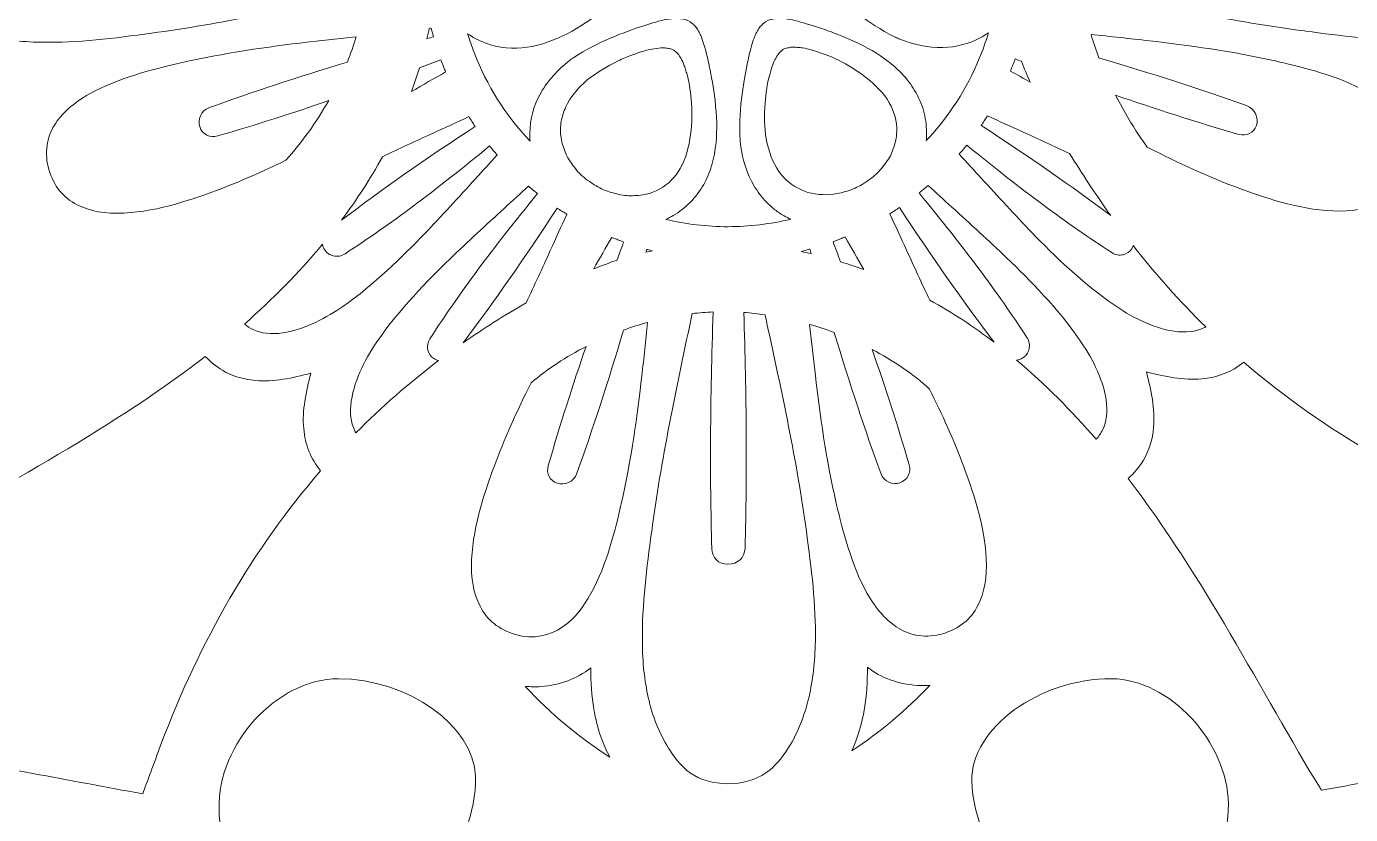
# Model space of a CAD drawing. Extents: x 49 to 10099, y -910 to -90.
# Drawn here: x 2683.6 to 2880.8, y -628.1 to -510.7 of the extents above; entities that cross this region are included whole.
import ezdxf

# ---------------------------------------------------------------- set-up
doc = ezdxf.new("R2010")
doc.units = 0
doc.header["$MEASUREMENT"] = 0
doc.layers.add('Layer 1', color=7, linetype='Continuous')

# ---------------------------------------------------------------- blocks, each defined once
blk = doc.blocks.new('block 2')
at = {"layer": 'Layer 1', "lineweight": 0}
for points, knots in [([(3211.48, -226.33), (3193.85, -186.9), (3166.75, -153.49), (3133.11, -129.71), (3098.04, -104.91), (3057.53, -91.8), (3015.95, -91.8), (2968.05, -91.8), (2920.03, -109.39), (2877.06, -142.66), (2844.36, -167.98), (2814.49, -202.19), (2788, -244.61), (2761.52, -202.2), (2731.66, -168), (2698.95, -142.67), (2655.98, -109.4), (2607.95, -91.81), (2560.04, -91.8), (2518.47, -91.8), (2477.96, -104.91), (2442.9, -129.69), (2409.25, -153.47), (2382.15, -186.88), (2364.52, -226.31), (2343.14, -274.13), (2336.87, -327.84), (2346.41, -381.63), (2356.97, -441.15), (2385.77, -497.53), (2432, -549.22), (2585.89, -721.22), (2762.96, -885.08), (2764.74, -886.72), (2764.74, -886.72), (2788.01, -908.2), (2788.01, -908.2), (2788.01, -908.2), (2811.28, -886.71), (2811.28, -886.71), (2813.05, -885.08), (2990.13, -721.22), (3144.01, -549.22), (3182.92, -505.72), (3209.48, -458.9), (3223.2, -409.67), (3223.21, -409.68), (3223.21, -409.68), (3223.22, -409.68), (3223.22, -409.66), (3223.22, -409.65), (3223.21, -409.63), (3225.79, -400.39), (3227.92, -391.06), (3229.59, -381.65), (3239.12, -327.86), (3232.86, -274.15), (3211.48, -226.33)], [0, 0, 0, 0, 1, 1, 1, 2, 2, 2, 3, 3, 3, 4, 4, 4, 5, 5, 5, 6, 6, 6, 7, 7, 7, 8, 8, 8, 9, 9, 9, 10, 10, 10, 11, 11, 11, 12, 12, 12, 13, 13, 13, 14, 14, 14, 15, 15, 15, 16, 16, 16, 17, 17, 17, 18, 18, 18, 19, 19, 19, 19]), ([(2817.57, -527.71), (2817.61, -527.29), (2817.62, -526.86), (2817.61, -526.45), (2817.6, -525.34), (2817.45, -524.25), (2817.16, -523.22), (2817.16, -523.22), (2817.16, -523.21), (2817.16, -523.21), (2816.87, -522.21), (2816.43, -521.21), (2815.84, -520.23), (2814.8, -518.48), (2813.29, -516.89), (2811.36, -515.51), (2809.8, -514.39), (2808.05, -513.43), (2805.84, -512.48), (2804.93, -512.09), (2804.05, -511.76), (2803.25, -511.46), (2802.39, -511.14), (2801.58, -510.86), (2800.81, -510.62), (2800.81, -510.62), (2800.22, -510.44), (2800.22, -510.44), (2798.97, -510.07), (2797.79, -509.71), (2796.94, -509.63), (2796.25, -509.49), (2795.7, -509.46), (2795.18, -509.53), (2795.18, -509.53), (2794.99, -509.55), (2794.99, -509.55), (2794.6, -509.61), (2794.12, -509.69), (2793.65, -510.03), (2793.65, -510.03), (2793.53, -510.12), (2793.53, -510.12), (2793.25, -510.33), (2792.9, -510.6), (2792.63, -511.03), (2792.49, -511.23), (2792.37, -511.46), (2792.26, -511.73), (2792.14, -511.94), (2792.03, -512.18), (2791.93, -512.43), (2791.77, -512.83), (2791.65, -513.3), (2791.52, -513.78), (2791.52, -513.78), (2791.4, -514.21), (2791.4, -514.21), (2791.24, -514.79), (2791.08, -515.48), (2790.91, -516.33), (2790.91, -516.33), (2790.46, -518.74), (2790.46, -518.74), (2790.3, -519.66), (2790.17, -520.57), (2790.07, -521.47), (2789.8, -523.77), (2789.73, -525.78), (2789.85, -527.62), (2789.85, -527.74), (2789.85, -527.87), (2789.87, -527.96), (2789.88, -528.1), (2789.9, -528.23), (2789.92, -528.35), (2790.23, -530.64), (2790.9, -532.67), (2791.9, -534.38), (2792.44, -535.3), (2793.09, -536.16), (2793.83, -536.92), (2794.2, -537.3), (2794.61, -537.67), (2795.05, -538.02), (2795.46, -538.34), (2795.92, -538.63), (2796.4, -538.91), (2796.72, -539.09), (2797.06, -539.26), (2797.4, -539.42), (2794.39, -540.13), (2791.25, -540.5), (2788.04, -540.53), (2784.9, -540.52), (2781.8, -540.15), (2778.78, -539.45), (2779.17, -539.27), (2779.54, -539.08), (2779.91, -538.87), (2781.71, -537.85), (2783.31, -536.2), (2784.43, -534.22), (2785.42, -532.45), (2786.04, -530.36), (2786.27, -527.99), (2786.45, -526.09), (2786.4, -524.09), (2786.12, -521.67), (2785.91, -519.78), (2785.57, -518.11), (2785.27, -516.64), (2785.27, -516.64), (2785.23, -516.43), (2785.23, -516.43), (2784.92, -514.94), (2784.58, -513.66), (2784.17, -512.49), (2784.06, -512.19), (2783.94, -511.93), (2783.85, -511.77), (2783.72, -511.51), (2783.6, -511.25), (2783.48, -511.08), (2783.21, -510.63), (2782.87, -510.37), (2782.59, -510.16), (2782.59, -510.16), (2782.41, -510.02), (2782.41, -510.02), (2781.95, -509.69), (2781.44, -509.61), (2781.03, -509.55), (2781.03, -509.55), (2780.89, -509.53), (2780.89, -509.53), (2780.4, -509.47), (2779.86, -509.5), (2779.26, -509.62), (2778.34, -509.72), (2777.19, -510.07), (2775.98, -510.45), (2775.98, -510.45), (2775.35, -510.64), (2775.35, -510.64), (2772.54, -511.62), (2768.7, -512.95), (2765.1, -515.34), (2764.98, -515.4), (2764.86, -515.48), (2764.76, -515.55), (2764.65, -515.63), (2764.55, -515.71), (2764.46, -515.79), (2762.64, -517.21), (2761.21, -518.8), (2760.21, -520.53), (2759.12, -522.41), (2758.56, -524.48), (2758.54, -526.66), (2758.53, -527.03), (2758.54, -527.41), (2758.57, -527.79), (2754.96, -523.96), (2752.09, -519.41), (2750.24, -514.58), (2749.89, -513.68), (2749.57, -512.74), (2749.28, -511.78), (2749.65, -512.04), (2750.03, -512.29), (2750.42, -512.51), (2752.36, -513.52), (2754.45, -514), (2756.62, -513.94), (2758.59, -513.88), (2760.71, -513.35), (2762.9, -512.37), (2764.63, -511.59), (2766.28, -510.61), (2768.26, -509.19), (2769.72, -508.14), (2771.14, -506.99), (2772.38, -505.87), (2774.53, -503.96), (2776.13, -502.42), (2776.48, -500.71), (2776.48, -500.71), (2776.54, -500.68), (2776.54, -500.68), (2776.54, -500.68), (2776.56, -500.04), (2776.56, -500.04), (2776.6, -498.14), (2774.97, -496.55), (2772.48, -494.34), (2771.12, -493.13), (2769.79, -492.06), (2768.42, -491.06), (2767.02, -490.03), (2765.3, -488.84), (2763.23, -487.83), (2763.13, -487.77), (2763.02, -487.71), (2762.93, -487.67), (2762.81, -487.62), (2762.69, -487.57), (2762.58, -487.53), (2758.11, -485.68), (2753.83, -485.77), (2750.17, -487.81), (2749.85, -487.99), (2749.54, -488.2), (2749.24, -488.41), (2749.63, -487.1), (2750.08, -485.81), (2750.59, -484.58), (2752.4, -480.13), (2755.12, -475.93), (2758.5, -472.34), (2758.46, -472.77), (2758.44, -473.19), (2758.46, -473.61), (2758.47, -474.72), (2758.62, -475.8), (2758.91, -476.85), (2759.2, -477.85), (2759.64, -478.85), (2760.22, -479.83), (2761.27, -481.58), (2762.78, -483.17), (2764.71, -484.55), (2766.27, -485.67), (2768.02, -486.63), (2770.23, -487.58), (2771.14, -487.97), (2772.02, -488.3), (2772.82, -488.6), (2773.68, -488.91), (2774.49, -489.19), (2775.26, -489.44), (2775.26, -489.44), (2775.84, -489.61), (2775.84, -489.61), (2777.09, -489.99), (2778.27, -490.34), (2779.12, -490.43), (2779.82, -490.57), (2780.37, -490.6), (2780.89, -490.53), (2780.89, -490.53), (2781.08, -490.5), (2781.08, -490.5), (2781.47, -490.45), (2781.95, -490.37), (2782.42, -490.03), (2782.42, -490.03), (2782.54, -489.94), (2782.54, -489.94), (2782.82, -489.72), (2783.17, -489.46), (2783.44, -489.03), (2783.57, -488.83), (2783.7, -488.6), (2783.81, -488.33), (2783.93, -488.12), (2784.04, -487.88), (2784.13, -487.63), (2784.3, -487.22), (2784.43, -486.74), (2784.55, -486.28), (2784.55, -486.28), (2784.67, -485.85), (2784.67, -485.85), (2784.83, -485.26), (2784.99, -484.57), (2785.16, -483.72), (2785.16, -483.72), (2785.61, -481.32), (2785.61, -481.32), (2785.76, -480.4), (2785.9, -479.49), (2786, -478.59), (2786.27, -476.29), (2786.34, -474.28), (2786.22, -472.44), (2786.22, -472.31), (2786.22, -472.19), (2786.2, -472.09), (2786.19, -471.96), (2786.17, -471.83), (2786.15, -471.71), (2785.83, -469.42), (2785.17, -467.39), (2784.17, -465.68), (2783.63, -464.76), (2782.98, -463.9), (2782.24, -463.14), (2781.87, -462.76), (2781.46, -462.39), (2781.02, -462.04), (2780.6, -461.72), (2780.16, -461.43), (2779.67, -461.15), (2779.35, -460.97), (2779.01, -460.8), (2778.66, -460.64), (2781.68, -459.93), (2784.82, -459.56), (2788.03, -459.53), (2791.17, -459.54), (2794.27, -459.9), (2797.29, -460.61), (2796.9, -460.79), (2796.53, -460.98), (2796.16, -461.19), (2794.36, -462.21), (2792.76, -463.86), (2791.64, -465.84), (2790.65, -467.61), (2790.03, -469.7), (2789.8, -472.07), (2789.62, -473.96), (2789.66, -475.97), (2789.94, -478.38), (2790.16, -480.28), (2790.5, -481.94), (2790.79, -483.41), (2790.79, -483.41), (2790.84, -483.63), (2790.84, -483.63), (2791.15, -485.12), (2791.49, -486.4), (2791.9, -487.57), (2792.01, -487.87), (2792.13, -488.13), (2792.22, -488.29), (2792.34, -488.55), (2792.47, -488.81), (2792.58, -488.98), (2792.86, -489.43), (2793.2, -489.69), (2793.48, -489.9), (2793.48, -489.9), (2793.66, -490.04), (2793.66, -490.04), (2794.12, -490.37), (2794.63, -490.45), (2795.04, -490.5), (2795.04, -490.5), (2795.18, -490.53), (2795.18, -490.53), (2795.67, -490.6), (2796.21, -490.56), (2796.8, -490.44), (2797.73, -490.34), (2798.88, -489.99), (2800.09, -489.61), (2800.09, -489.61), (2800.72, -489.42), (2800.72, -489.42), (2803.53, -488.44), (2807.37, -487.11), (2810.97, -484.72), (2811.09, -484.66), (2811.21, -484.58), (2811.3, -484.51), (2811.42, -484.43), (2811.52, -484.35), (2811.61, -484.27), (2813.43, -482.85), (2814.86, -481.25), (2815.86, -479.52), (2816.95, -477.65), (2817.51, -475.58), (2817.53, -473.4), (2817.54, -473.03), (2817.53, -472.65), (2817.5, -472.27), (2821.1, -476.1), (2823.98, -480.65), (2825.83, -485.48), (2826.18, -486.38), (2826.5, -487.32), (2826.79, -488.28), (2826.42, -488.02), (2826.04, -487.77), (2825.65, -487.55), (2823.71, -486.54), (2821.62, -486.06), (2819.45, -486.12), (2817.47, -486.18), (2815.36, -486.71), (2813.17, -487.69), (2811.44, -488.47), (2809.78, -489.45), (2807.81, -490.87), (2806.35, -491.92), (2804.92, -493.07), (2803.69, -494.19), (2801.53, -496.1), (2799.93, -497.65), (2799.59, -499.37), (2799.59, -499.37), (2799.53, -499.4), (2799.53, -499.4), (2799.53, -499.4), (2799.51, -500.02), (2799.51, -500.02), (2799.47, -501.92), (2801.1, -503.51), (2803.59, -505.71), (2804.95, -506.92), (2806.27, -508), (2807.64, -509), (2809.05, -510.03), (2810.77, -511.21), (2812.83, -512.23), (2812.94, -512.29), (2813.05, -512.35), (2813.14, -512.39), (2813.26, -512.44), (2813.38, -512.49), (2813.5, -512.53), (2817.96, -514.38), (2822.24, -514.29), (2825.9, -512.25), (2826.22, -512.07), (2826.53, -511.86), (2826.83, -511.65), (2826.44, -512.96), (2825.99, -514.25), (2825.48, -515.48), (2823.67, -519.93), (2820.95, -524.13), (2817.57, -527.71)], [0, 0, 0, 0, 1, 1, 1, 2, 2, 2, 3, 3, 3, 4, 4, 4, 5, 5, 5, 6, 6, 6, 7, 7, 7, 8, 8, 8, 9, 9, 9, 10, 10, 10, 11, 11, 11, 12, 12, 12, 13, 13, 13, 14, 14, 14, 15, 15, 15, 16, 16, 16, 17, 17, 17, 18, 18, 18, 19, 19, 19, 20, 20, 20, 21, 21, 21, 22, 22, 22, 23, 23, 23, 24, 24, 24, 25, 25, 25, 26, 26, 26, 27, 27, 27, 28, 28, 28, 29, 29, 29, 30, 30, 30, 31, 31, 31, 32, 32, 32, 33, 33, 33, 34, 34, 34, 35, 35, 35, 36, 36, 36, 37, 37, 37, 38, 38, 38, 39, 39, 39, 40, 40, 40, 41, 41, 41, 42, 42, 42, 43, 43, 43, 44, 44, 44, 45, 45, 45, 46, 46, 46, 47, 47, 47, 48, 48, 48, 49, 49, 49, 50, 50, 50, 51, 51, 51, 52, 52, 52, 53, 53, 53, 54, 54, 54, 55, 55, 55, 56, 56, 56, 57, 57, 57, 58, 58, 58, 59, 59, 59, 60, 60, 60, 61, 61, 61, 62, 62, 62, 63, 63, 63, 64, 64, 64, 65, 65, 65, 66, 66, 66, 67, 67, 67, 68, 68, 68, 69, 69, 69, 70, 70, 70, 71, 71, 71, 72, 72, 72, 73, 73, 73, 74, 74, 74, 75, 75, 75, 76, 76, 76, 77, 77, 77, 78, 78, 78, 79, 79, 79, 80, 80, 80, 81, 81, 81, 82, 82, 82, 83, 83, 83, 84, 84, 84, 85, 85, 85, 86, 86, 86, 87, 87, 87, 88, 88, 88, 89, 89, 89, 90, 90, 90, 91, 91, 91, 92, 92, 92, 93, 93, 93, 94, 94, 94, 95, 95, 95, 96, 96, 96, 97, 97, 97, 98, 98, 98, 99, 99, 99, 100, 100, 100, 101, 101, 101, 102, 102, 102, 103, 103, 103, 104, 104, 104, 105, 105, 105, 106, 106, 106, 107, 107, 107, 108, 108, 108, 109, 109, 109, 110, 110, 110, 111, 111, 111, 112, 112, 112, 113, 113, 113, 114, 114, 114, 115, 115, 115, 116, 116, 116, 117, 117, 117, 118, 118, 118, 119, 119, 119, 120, 120, 120, 121, 121, 121, 122, 122, 122, 123, 123, 123, 124, 124, 124, 125, 125, 125, 126, 126, 126, 127, 127, 127, 128, 128, 128, 129, 129, 129, 130, 130, 130, 131, 131, 131, 132, 132, 132, 133, 133, 133, 134, 134, 134, 135, 135, 135, 136, 136, 136, 137, 137, 137, 138, 138, 138, 139, 139, 139, 140, 140, 140, 141, 141, 141, 142, 142, 142, 143, 143, 143, 144, 144, 144, 145, 145, 145, 145]), ([(2874.09, -511.4), (2874.09, -511.4), (2873.91, -511.38), (2873.91, -511.38), (2863.39, -510), (2852.75, -507.74), (2842.46, -505.55), (2841.85, -505.43), (2841.25, -505.3), (2840.64, -505.17), (2840.51, -504.18), (2840.42, -503.18), (2840.35, -502.2), (2853.96, -502.67), (2865.35, -502.74), (2876.45, -502.43), (2877.86, -502.39), (2878.78, -501.46), (2878.81, -500.02), (2878.79, -498.55), (2877.82, -497.5), (2876.45, -497.47), (2864.92, -497.16), (2853.02, -497.24), (2840.31, -497.69), (2840.36, -496.7), (2840.44, -495.7), (2840.57, -494.72), (2841.35, -494.55), (2842.14, -494.38), (2842.92, -494.21), (2853.05, -492.02), (2863.52, -489.75), (2873.88, -488.35), (2879.42, -487.58), (2884.85, -486.9), (2890.28, -487), (2893.35, -487.06), (2896.05, -487.37), (2898.54, -487.95), (2899.91, -488.27), (2901.24, -488.67), (2902.46, -489.15), (2903.74, -489.66), (2904.96, -490.28), (2906.1, -490.99), (2907.8, -492.04), (2909.01, -493.12), (2909.87, -494.35), (2910.92, -495.92), (2911.47, -497.84), (2911.51, -500.01), (2911.47, -502.24), (2910.95, -504.06), (2909.92, -505.58), (2908.84, -507.1), (2907.36, -508.13), (2906.19, -508.87), (2903.98, -510.25), (2901.51, -511.24), (2898.63, -511.88), (2896.15, -512.44), (2893.45, -512.73), (2890.37, -512.77), (2884.78, -512.83), (2879.1, -512.07), (2874.09, -511.4)], [0, 0, 0, 0, 1, 1, 1, 2, 2, 2, 3, 3, 3, 4, 4, 4, 5, 5, 5, 6, 6, 6, 7, 7, 7, 8, 8, 8, 9, 9, 9, 10, 10, 10, 11, 11, 11, 12, 12, 12, 13, 13, 13, 14, 14, 14, 15, 15, 15, 16, 16, 16, 17, 17, 17, 18, 18, 18, 19, 19, 19, 20, 20, 20, 21, 21, 21, 22, 22, 22, 22]), ([(2666.19, -505.7), (2665.15, -504.14), (2664.6, -502.22), (2664.56, -500.05), (2664.6, -497.82), (2665.12, -495.99), (2666.15, -494.48), (2667.22, -492.96), (2668.71, -491.93), (2669.88, -491.19), (2672.09, -489.81), (2674.56, -488.82), (2677.43, -488.18), (2679.92, -487.62), (2682.62, -487.33), (2685.7, -487.29), (2685.91, -487.29), (2686.12, -487.29), (2686.33, -487.29), (2691.7, -487.29), (2697.15, -488.01), (2701.97, -488.66), (2701.97, -488.66), (2702.16, -488.68), (2702.16, -488.68), (2712.68, -490.06), (2723.32, -492.32), (2733.61, -494.5), (2733.8, -494.55), (2734, -494.59), (2734.2, -494.63), (2734.34, -495.7), (2734.44, -496.76), (2734.5, -497.82), (2721.43, -497.39), (2710.39, -497.33), (2699.61, -497.63), (2698.21, -497.67), (2697.28, -498.6), (2697.26, -500.04), (2697.28, -501.51), (2698.25, -502.55), (2699.62, -502.59), (2710.76, -502.88), (2722.25, -502.82), (2734.48, -502.41), (2734.41, -503.49), (2734.31, -504.57), (2734.16, -505.63), (2733.82, -505.7), (2733.48, -505.77), (2733.14, -505.85), (2723.02, -508.04), (2712.54, -510.31), (2702.19, -511.71), (2696.65, -512.47), (2691.22, -513.15), (2685.78, -513.06), (2682.72, -513), (2680.02, -512.69), (2677.53, -512.11), (2677.53, -512.11), (2677.53, -512.11), (2677.53, -512.11), (2676.16, -511.79), (2674.84, -511.39), (2673.61, -510.91), (2672.33, -510.4), (2671.11, -509.78), (2669.97, -509.07), (2668.27, -508.02), (2667.06, -506.94), (2666.19, -505.7)], [0, 0, 0, 0, 1, 1, 1, 2, 2, 2, 3, 3, 3, 4, 4, 4, 5, 5, 5, 6, 6, 6, 7, 7, 7, 8, 8, 8, 9, 9, 9, 10, 10, 10, 11, 11, 11, 12, 12, 12, 13, 13, 13, 14, 14, 14, 15, 15, 15, 16, 16, 16, 17, 17, 17, 18, 18, 18, 19, 19, 19, 20, 20, 20, 21, 21, 21, 22, 22, 22, 23, 23, 23, 24, 24, 24, 24]), ([(2698.08, -538.5), (2695.32, -538.64), (2692.99, -538.22), (2691.13, -537.26), (2689.06, -536.23), (2687.64, -534.47), (2686.92, -532.02), (2686.58, -530.86), (2686.49, -529.65), (2686.65, -528.43), (2686.79, -527.37), (2687.15, -526.35), (2687.74, -525.42), (2688.82, -523.67), (2690.58, -522.1), (2692.97, -520.75), (2697.31, -518.32), (2702.71, -517.04), (2705.94, -516.27), (2705.94, -516.27), (2706.35, -516.18), (2706.35, -516.18), (2712.99, -514.64), (2719.69, -513.73), (2725.36, -513.05), (2725.36, -513.05), (2732.69, -512.23), (2732.69, -512.23), (2732.31, -513.51), (2731.86, -514.77), (2731.37, -516), (2723.91, -518.26), (2717.19, -520.49), (2710.83, -522.79), (2709.46, -523.27), (2709.07, -524.61), (2709.4, -525.63), (2709.77, -526.78), (2710.91, -527.36), (2712.09, -527.01), (2717.73, -525.38), (2723.31, -523.57), (2728.59, -521.75), (2726.77, -524.96), (2724.6, -527.95), (2722.21, -530.63), (2718.77, -532.31), (2715.29, -533.86), (2711.76, -535.17), (2708.82, -536.25), (2703.33, -538.27), (2698.08, -538.5), (2698.08, -538.5), (2698.08, -538.5), (2698.08, -538.5)], [0, 0, 0, 0, 1, 1, 1, 2, 2, 2, 3, 3, 3, 4, 4, 4, 5, 5, 5, 6, 6, 6, 7, 7, 7, 8, 8, 8, 9, 9, 9, 10, 10, 10, 11, 11, 11, 12, 12, 12, 13, 13, 13, 14, 14, 14, 15, 15, 15, 16, 16, 16, 17, 17, 17, 18, 18, 18, 18]), ([(2743.56, -511), (2743.66, -510.98), (2743.76, -510.97), (2743.86, -510.96), (2743.92, -511.21), (2743.97, -511.46), (2744.05, -511.7), (2744.1, -511.89), (2744.16, -512.07), (2744.21, -512.25), (2743.88, -512.35), (2743.56, -512.44), (2743.23, -512.53), (2743.35, -512.02), (2743.46, -511.51), (2743.56, -511)], [0, 0, 0, 0, 1, 1, 1, 2, 2, 2, 3, 3, 3, 4, 4, 4, 5, 5, 5, 5]), ([(2848.85, -526.29), (2847.7, -524.5), (2846.69, -522.72), (2845.77, -520.94), (2851.6, -522.95), (2857.83, -524.97), (2864.13, -526.78), (2865.29, -527.12), (2866.38, -526.55), (2866.74, -525.44), (2867.08, -524.37), (2866.61, -522.98), (2865.25, -522.5), (2858.48, -520.08), (2851.31, -517.75), (2843.28, -515.37), (2842.84, -514.21), (2842.45, -513.05), (2842.11, -511.9), (2845, -512.2), (2847.88, -512.51), (2850.76, -512.84), (2856.46, -513.51), (2863.19, -514.39), (2869.8, -515.9), (2869.8, -515.9), (2870.22, -516), (2870.22, -516), (2873.44, -516.75), (2878.83, -518.01), (2883.18, -520.43), (2886.82, -522.44), (2890.82, -526.02), (2889.26, -531.68), (2888.52, -534.15), (2887.11, -535.92), (2885.05, -536.94), (2883.18, -537.9), (2880.84, -538.32), (2878.11, -538.19), (2872.85, -537.97), (2867.34, -535.97), (2864.39, -534.89), (2859.67, -533.16), (2855.04, -531.01), (2850.49, -528.67), (2849.92, -527.9), (2849.37, -527.1), (2848.85, -526.29)], [0, 0, 0, 0, 1, 1, 1, 2, 2, 2, 3, 3, 3, 4, 4, 4, 5, 5, 5, 6, 6, 6, 7, 7, 7, 8, 8, 8, 9, 9, 9, 10, 10, 10, 11, 11, 11, 12, 12, 12, 13, 13, 13, 14, 14, 14, 15, 15, 15, 16, 16, 16, 16]), ([(2776.39, -535.57), (2776.04, -535.66), (2775.68, -535.74), (2775.31, -535.8), (2774.57, -535.91), (2773.78, -535.94), (2772.97, -535.9), (2772.97, -535.9), (2772.97, -535.9), (2772.97, -535.9), (2772.18, -535.86), (2771.39, -535.64), (2770.66, -535.42), (2769.9, -535.18), (2769.11, -534.9), (2768.41, -534.45), (2767.69, -534.02), (2767, -533.53), (2766.38, -533), (2765.75, -532.45), (2765.23, -531.77), (2764.79, -531.17), (2763.94, -530.03), (2763.36, -528.55), (2763.16, -526.98), (2763.07, -526.3), (2763.09, -525.58), (2763.22, -524.84), (2763.35, -524.11), (2763.58, -523.39), (2763.9, -522.7), (2764.55, -521.29), (2765.61, -519.97), (2767.1, -518.68), (2768.49, -517.58), (2769.98, -516.65), (2771.68, -515.84), (2772.36, -515.51), (2773.04, -515.22), (2773.71, -514.98), (2774.34, -514.75), (2774.95, -514.55), (2775.54, -514.37), (2776.69, -514.03), (2777.58, -513.94), (2778.35, -513.89), (2778.38, -513.89), (2778.41, -513.89), (2778.45, -513.89), (2778.7, -513.89), (2778.93, -513.93), (2779.2, -513.98), (2779.2, -513.98), (2779.32, -514), (2779.32, -514), (2779.55, -514.04), (2779.74, -514.1), (2779.84, -514.17), (2779.93, -514.23), (2780.02, -514.29), (2780.11, -514.35), (2780.27, -514.47), (2780.41, -514.56), (2780.54, -514.71), (2780.66, -514.82), (2780.8, -515.05), (2780.93, -515.28), (2780.93, -515.28), (2781.06, -515.49), (2781.06, -515.49), (2781.23, -515.77), (2781.4, -516.13), (2781.55, -516.56), (2781.63, -516.78), (2781.7, -517.02), (2781.79, -517.32), (2781.87, -517.55), (2781.94, -517.8), (2782.01, -518.08), (2782.31, -519.21), (2782.52, -520.61), (2782.63, -522.13), (2782.76, -523.96), (2782.68, -525.71), (2782.39, -527.45), (2782.06, -529.45), (2781.48, -531.06), (2780.63, -532.36), (2779.83, -533.59), (2778.76, -534.51), (2777.38, -535.17), (2777.04, -535.33), (2776.69, -535.47), (2776.39, -535.57)], [0, 0, 0, 0, 1, 1, 1, 2, 2, 2, 3, 3, 3, 4, 4, 4, 5, 5, 5, 6, 6, 6, 7, 7, 7, 8, 8, 8, 9, 9, 9, 10, 10, 10, 11, 11, 11, 12, 12, 12, 13, 13, 13, 14, 14, 14, 15, 15, 15, 16, 16, 16, 17, 17, 17, 18, 18, 18, 19, 19, 19, 20, 20, 20, 21, 21, 21, 22, 22, 22, 23, 23, 23, 24, 24, 24, 25, 25, 25, 26, 26, 26, 27, 27, 27, 28, 28, 28, 29, 29, 29, 30, 30, 30, 31, 31, 31, 31]), ([(2813.16, -526.79), (2813.09, -527.49), (2812.92, -528.21), (2812.66, -528.93), (2812.53, -529.29), (2812.37, -529.65), (2812.23, -529.95), (2812.04, -530.29), (2811.83, -530.62), (2811.61, -530.94), (2811.15, -531.59), (2810.62, -532.21), (2810.06, -532.76), (2809.49, -533.26), (2808.81, -533.75), (2808.05, -534.22), (2807.69, -534.43), (2807.32, -534.63), (2807, -534.79), (2806.62, -534.95), (2806.22, -535.09), (2805.82, -535.22), (2805.02, -535.47), (2804.22, -535.65), (2803.5, -535.74), (2801.68, -535.83), (2800.21, -535.61), (2799, -535.06), (2797.61, -534.44), (2796.48, -533.5), (2795.63, -532.3), (2794.74, -531.02), (2794.11, -529.37), (2793.74, -527.46), (2793.48, -525.71), (2793.43, -523.97), (2793.58, -522.12), (2793.69, -520.63), (2793.91, -519.22), (2794.22, -518.05), (2794.48, -517.1), (2794.79, -516.04), (2795.16, -515.46), (2795.16, -515.46), (2795.22, -515.36), (2795.22, -515.36), (2795.37, -515.05), (2795.53, -514.8), (2795.71, -514.62), (2795.78, -514.54), (2795.86, -514.47), (2795.94, -514.42), (2795.94, -514.42), (2796.07, -514.31), (2796.07, -514.31), (2796.15, -514.23), (2796.22, -514.17), (2796.31, -514.11), (2796.46, -514.02), (2796.66, -513.95), (2796.93, -513.9), (2796.93, -513.9), (2797.05, -513.87), (2797.05, -513.87), (2797.25, -513.81), (2797.49, -513.78), (2797.77, -513.78), (2797.8, -513.78), (2797.84, -513.78), (2797.87, -513.78), (2798.05, -513.79), (2798.25, -513.8), (2798.53, -513.84), (2798.72, -513.85), (2798.92, -513.87), (2799.14, -513.9), (2799.58, -513.97), (2800.09, -514.09), (2800.65, -514.25), (2803.74, -515.15), (2806.47, -516.58), (2808.99, -518.62), (2810.56, -519.91), (2811.65, -521.2), (2812.33, -522.57), (2813.01, -523.95), (2813.3, -525.41), (2813.16, -526.79)], [0, 0, 0, 0, 1, 1, 1, 2, 2, 2, 3, 3, 3, 4, 4, 4, 5, 5, 5, 6, 6, 6, 7, 7, 7, 8, 8, 8, 9, 9, 9, 10, 10, 10, 11, 11, 11, 12, 12, 12, 13, 13, 13, 14, 14, 14, 15, 15, 15, 16, 16, 16, 17, 17, 17, 18, 18, 18, 19, 19, 19, 20, 20, 20, 21, 21, 21, 22, 22, 22, 23, 23, 23, 24, 24, 24, 25, 25, 25, 26, 26, 26, 27, 27, 27, 28, 28, 28, 29, 29, 29, 29]), ([(2742.09, -516.89), (2743.19, -516.48), (2744.26, -516.08), (2745.29, -515.69), (2745.29, -515.69), (2745.64, -516.54), (2745.64, -516.54), (2745.71, -516.72), (2745.78, -516.91), (2745.85, -517.1), (2745.9, -517.22), (2745.95, -517.35), (2746, -517.48), (2744.32, -518.44), (2742.63, -519.41), (2740.94, -520.39), (2741.35, -519.24), (2741.74, -518.08), (2742.09, -516.89)], [0, 0, 0, 0, 1, 1, 1, 2, 2, 2, 3, 3, 3, 4, 4, 4, 5, 5, 5, 6, 6, 6, 6]), ([(2833.07, -519.02), (2832.09, -518.46), (2831.1, -517.89), (2830.12, -517.34), (2830.16, -517.25), (2830.19, -517.17), (2830.22, -517.08), (2830.3, -516.86), (2830.38, -516.64), (2830.48, -516.43), (2830.61, -516.13), (2830.72, -515.84), (2830.82, -515.54), (2831.13, -515.66), (2831.44, -515.78), (2831.76, -515.89), (2832.16, -516.94), (2832.6, -517.98), (2833.07, -519.02)], [0, 0, 0, 0, 1, 1, 1, 2, 2, 2, 3, 3, 3, 4, 4, 4, 5, 5, 5, 6, 6, 6, 6]), ([(2736.58, -530.1), (2739.08, -528.91), (2741.61, -527.75), (2744.07, -526.63), (2745.89, -525.8), (2747.69, -524.97), (2749.46, -524.14), (2749.76, -524.62), (2750.07, -525.11), (2750.4, -525.59), (2743.1, -530.36), (2736.43, -535.04), (2730.52, -539.54), (2732.76, -536.54), (2734.8, -533.39), (2736.58, -530.1)], [0, 0, 0, 0, 1, 1, 1, 2, 2, 2, 3, 3, 3, 4, 4, 4, 5, 5, 5, 5]), ([(2826.21, -524.76), (2826.33, -524.57), (2826.45, -524.38), (2826.58, -524.19), (2826.62, -524.13), (2826.66, -524.07), (2826.7, -524.02), (2828.47, -524.84), (2830.27, -525.66), (2832.1, -526.48), (2834.33, -527.49), (2836.62, -528.54), (2838.9, -529.61), (2839.85, -531.13), (2840.83, -532.64), (2841.81, -534.14), (2842.86, -535.75), (2843.95, -537.33), (2845.05, -538.87), (2839.28, -534.54), (2832.81, -530.04), (2825.76, -525.46), (2825.92, -525.24), (2826.07, -525), (2826.21, -524.76)], [0, 0, 0, 0, 1, 1, 1, 2, 2, 2, 3, 3, 3, 4, 4, 4, 5, 5, 5, 6, 6, 6, 7, 7, 7, 8, 8, 8, 8]), ([(2845.55, -552.19), (2840.87, -548.99), (2836.57, -544.75), (2833.34, -541.43), (2830.79, -538.78), (2828.25, -536.01), (2825.8, -533.34), (2824.69, -532.13), (2823.58, -530.92), (2822.48, -529.72), (2822.68, -529.49), (2822.89, -529.25), (2823.12, -529), (2823.12, -529), (2823.61, -528.38), (2823.61, -528.38), (2831.93, -535.18), (2838.44, -540), (2845.22, -544.39), (2845.74, -544.73), (2846.33, -544.84), (2846.9, -544.7), (2847.45, -544.57), (2847.93, -544.22), (2848.17, -543.81), (2848.27, -543.67), (2848.35, -543.51), (2848.41, -543.35), (2851.78, -547.67), (2855.37, -551.7), (2859.19, -555.45), (2859.1, -555.5), (2859.02, -555.56), (2858.92, -555.6), (2857.72, -556.18), (2856.23, -556.35), (2854.5, -556.1), (2851.15, -555.65), (2847.78, -553.72), (2845.55, -552.19)], [0, 0, 0, 0, 1, 1, 1, 2, 2, 2, 3, 3, 3, 4, 4, 4, 5, 5, 5, 6, 6, 6, 7, 7, 7, 8, 8, 8, 9, 9, 9, 10, 10, 10, 11, 11, 11, 12, 12, 12, 13, 13, 13, 13]), ([(2727.68, -543.15), (2727.72, -543.43), (2727.82, -543.7), (2727.99, -543.94), (2728.26, -544.4), (2728.73, -544.75), (2729.28, -544.88), (2729.87, -545.02), (2730.51, -544.9), (2731.03, -544.56), (2737.79, -540.15), (2744.27, -535.32), (2752.56, -528.5), (2752.73, -528.72), (2752.9, -528.94), (2753.09, -529.16), (2753.3, -529.39), (2753.5, -529.61), (2753.69, -529.84), (2752.61, -531.02), (2751.53, -532.21), (2750.44, -533.4), (2747.97, -536.11), (2745.43, -538.91), (2742.85, -541.59), (2739.63, -544.94), (2735.34, -549.19), (2730.68, -552.41), (2728.44, -553.95), (2725.07, -555.89), (2721.75, -556.34), (2721.75, -556.34), (2721.74, -556.34), (2721.74, -556.34), (2720, -556.58), (2718.51, -556.42), (2717.32, -555.85), (2716.86, -555.63), (2716.44, -555.34), (2716.04, -555.02), (2720.24, -551.33), (2724.16, -547.39), (2727.68, -543.15)], [0, 0, 0, 0, 1, 1, 1, 2, 2, 2, 3, 3, 3, 4, 4, 4, 5, 5, 5, 6, 6, 6, 7, 7, 7, 8, 8, 8, 9, 9, 9, 10, 10, 10, 11, 11, 11, 12, 12, 12, 13, 13, 13, 14, 14, 14, 14]), ([(2732.46, -570.92), (2731.88, -569.71), (2731.71, -568.23), (2731.96, -566.5), (2732.42, -563.14), (2734.34, -559.78), (2735.87, -557.54), (2739.07, -552.87), (2743.31, -548.57), (2746.64, -545.34), (2749.29, -542.78), (2752.05, -540.25), (2754.73, -537.8), (2755.94, -536.68), (2757.15, -535.58), (2758.34, -534.47), (2758.57, -534.68), (2758.81, -534.89), (2759.06, -535.11), (2759.06, -535.11), (2759.69, -535.6), (2759.69, -535.6), (2752.88, -543.93), (2748.06, -550.43), (2743.67, -557.22), (2743.34, -557.73), (2743.23, -558.33), (2743.36, -558.9), (2743.49, -559.45), (2743.84, -559.93), (2744.25, -560.17), (2744.46, -560.32), (2744.7, -560.42), (2744.94, -560.48), (2740.55, -563.79), (2736.46, -567.39), (2732.64, -571.24), (2732.58, -571.13), (2732.51, -571.03), (2732.46, -570.92)], [0, 0, 0, 0, 1, 1, 1, 2, 2, 2, 3, 3, 3, 4, 4, 4, 5, 5, 5, 6, 6, 6, 7, 7, 7, 8, 8, 8, 9, 9, 9, 10, 10, 10, 11, 11, 11, 12, 12, 12, 13, 13, 13, 13]), ([(2843.86, -570.73), (2843.86, -570.73), (2843.85, -570.74), (2843.85, -570.74), (2843.6, -571.27), (2843.27, -571.75), (2842.88, -572.19), (2839.2, -567.94), (2835.25, -563.96), (2831.01, -560.4), (2831.34, -560.37), (2831.67, -560.27), (2831.94, -560.07), (2832.41, -559.8), (2832.75, -559.33), (2832.88, -558.78), (2833.02, -558.19), (2832.91, -557.56), (2832.57, -557.04), (2828.16, -550.28), (2823.33, -543.8), (2816.5, -535.5), (2816.72, -535.33), (2816.95, -535.16), (2817.17, -534.97), (2817.39, -534.77), (2817.62, -534.57), (2817.85, -534.37), (2819.02, -535.45), (2820.21, -536.53), (2821.4, -537.62), (2824.11, -540.08), (2826.91, -542.64), (2829.6, -545.21), (2832.94, -548.43), (2837.2, -552.73), (2840.42, -557.39), (2841.96, -559.63), (2843.89, -562.99), (2844.35, -566.32), (2844.59, -568.07), (2844.42, -569.55), (2843.86, -570.73)], [0, 0, 0, 0, 1, 1, 1, 2, 2, 2, 3, 3, 3, 4, 4, 4, 5, 5, 5, 6, 6, 6, 7, 7, 7, 8, 8, 8, 9, 9, 9, 10, 10, 10, 11, 11, 11, 12, 12, 12, 13, 13, 13, 14, 14, 14, 14]), ([(2763.3, -538.21), (2763.5, -538.32), (2763.69, -538.45), (2763.88, -538.58), (2763.93, -538.61), (2763.99, -538.65), (2764.05, -538.69), (2763.23, -540.46), (2762.41, -542.26), (2761.59, -544.08), (2760.42, -546.64), (2759.22, -549.29), (2757.99, -551.89), (2754.74, -553.74), (2751.61, -555.72), (2748.61, -557.81), (2753.13, -551.85), (2757.82, -545.12), (2762.6, -537.76), (2762.83, -537.91), (2763.06, -538.06), (2763.3, -538.21)], [0, 0, 0, 0, 1, 1, 1, 2, 2, 2, 3, 3, 3, 4, 4, 4, 5, 5, 5, 6, 6, 6, 7, 7, 7, 7]), ([(2818.09, -551.45), (2816.91, -548.96), (2815.75, -546.45), (2814.64, -544), (2813.8, -542.18), (2812.98, -540.38), (2812.15, -538.6), (2812.63, -538.3), (2813.11, -537.99), (2813.59, -537.67), (2818.42, -545.05), (2823.16, -551.79), (2827.71, -557.75), (2824.65, -555.42), (2821.45, -553.31), (2818.09, -551.45)], [0, 0, 0, 0, 1, 1, 1, 2, 2, 2, 3, 3, 3, 4, 4, 4, 5, 5, 5, 5]), ([(2768.05, -546.81), (2768.95, -545.24), (2769.85, -543.68), (2770.73, -542.12), (2770.81, -542.15), (2770.9, -542.18), (2770.98, -542.22), (2771.2, -542.3), (2771.43, -542.38), (2771.64, -542.47), (2771.93, -542.6), (2772.23, -542.71), (2772.52, -542.82), (2772.19, -543.7), (2771.85, -544.61), (2771.51, -545.54), (2770.33, -545.92), (2769.17, -546.34), (2768.05, -546.81)], [0, 0, 0, 0, 1, 1, 1, 2, 2, 2, 3, 3, 3, 4, 4, 4, 5, 5, 5, 6, 6, 6, 6]), ([(2804.81, -545.75), (2804.43, -544.73), (2804.06, -543.73), (2803.69, -542.77), (2803.69, -542.77), (2804.54, -542.43), (2804.54, -542.43), (2804.73, -542.35), (2804.92, -542.28), (2805.11, -542.21), (2805.23, -542.16), (2805.36, -542.11), (2805.49, -542.06), (2806.4, -543.68), (2807.34, -545.3), (2808.28, -546.92), (2807.14, -546.5), (2805.98, -546.11), (2804.81, -545.75)], [0, 0, 0, 0, 1, 1, 1, 2, 2, 2, 3, 3, 3, 4, 4, 4, 5, 5, 5, 6, 6, 6, 6]), ([(2775.83, -544.34), (2775.88, -544.19), (2775.92, -544.05), (2775.96, -543.9), (2776.16, -543.95), (2776.36, -544.01), (2776.57, -544.08), (2776.57, -544.08), (2776.8, -544.13), (2776.8, -544.13), (2776.47, -544.2), (2776.15, -544.27), (2775.83, -544.34)], [0, 0, 0, 0, 1, 1, 1, 2, 2, 2, 3, 3, 3, 4, 4, 4, 4]), ([(2798.97, -544.2), (2799.21, -544.15), (2799.46, -544.09), (2799.71, -544.02), (2799.89, -543.96), (2800.07, -543.91), (2800.26, -543.85), (2800.32, -544.09), (2800.39, -544.32), (2800.46, -544.55), (2799.96, -544.44), (2799.47, -544.33), (2798.97, -544.22), (2798.97, -544.22), (2798.97, -544.21), (2798.97, -544.2)], [0, 0, 0, 0, 1, 1, 1, 2, 2, 2, 3, 3, 3, 4, 4, 4, 5, 5, 5, 5]), ([(2793.85, -554.93), (2796.05, -565.05), (2798.32, -575.52), (2799.72, -585.87), (2800.48, -591.42), (2801.16, -596.85), (2801.06, -602.28), (2801, -605.34), (2800.69, -608.04), (2800.12, -610.53), (2799.8, -611.9), (2799.39, -613.23), (2798.91, -614.46), (2798.4, -615.73), (2797.79, -616.96), (2797.08, -618.1), (2796.02, -619.8), (2794.94, -621), (2793.71, -621.87), (2792.14, -622.92), (2790.23, -623.47), (2788.05, -623.5), (2785.82, -623.46), (2784, -622.94), (2782.49, -621.92), (2780.97, -620.84), (2779.93, -619.36), (2779.2, -618.18), (2777.81, -615.97), (2776.82, -613.5), (2776.18, -610.63), (2775.62, -608.15), (2775.33, -605.44), (2775.3, -602.36), (2775.24, -596.78), (2775.99, -591.1), (2776.66, -586.09), (2776.66, -586.09), (2776.69, -585.91), (2776.69, -585.91), (2778.07, -575.39), (2780.33, -564.75), (2782.51, -554.46), (2782.58, -554.13), (2782.65, -553.8), (2782.72, -553.47), (2783.77, -553.34), (2784.81, -553.26), (2785.84, -553.22), (2785.4, -566.44), (2785.33, -577.57), (2785.64, -588.45), (2785.67, -589.85), (2786.61, -590.78), (2788.05, -590.81), (2789.51, -590.79), (2790.56, -589.82), (2790.59, -588.45), (2790.89, -577.21), (2790.83, -565.63), (2790.4, -553.29), (2791.45, -553.37), (2792.51, -553.49), (2793.58, -553.64), (2793.67, -554.07), (2793.76, -554.5), (2793.85, -554.93)], [0, 0, 0, 0, 1, 1, 1, 2, 2, 2, 3, 3, 3, 4, 4, 4, 5, 5, 5, 6, 6, 6, 7, 7, 7, 8, 8, 8, 9, 9, 9, 10, 10, 10, 11, 11, 11, 12, 12, 12, 13, 13, 13, 14, 14, 14, 15, 15, 15, 16, 16, 16, 17, 17, 17, 18, 18, 18, 19, 19, 19, 20, 20, 20, 21, 21, 21, 22, 22, 22, 22]), ([(2751.13, -597.04), (2750.17, -595.17), (2749.75, -592.84), (2749.87, -590.1), (2750.1, -584.85), (2752.1, -579.34), (2753.17, -576.38), (2754.74, -572.12), (2756.65, -567.93), (2758.72, -563.8), (2761.22, -561.7), (2763.99, -559.87), (2766.92, -558.36), (2764.98, -564.01), (2763.03, -570.04), (2761.29, -576.13), (2760.95, -577.28), (2761.51, -578.38), (2762.62, -578.73), (2763.69, -579.08), (2765.09, -578.61), (2765.56, -577.25), (2767.92, -570.66), (2770.18, -563.69), (2772.5, -555.93), (2773.69, -555.49), (2774.89, -555.11), (2776.09, -554.78), (2775.81, -557.44), (2775.53, -560.1), (2775.22, -562.75), (2774.56, -568.45), (2773.67, -575.17), (2772.16, -581.8), (2772.16, -581.8), (2772.06, -582.22), (2772.06, -582.22), (2771.31, -585.44), (2770.05, -590.83), (2767.64, -595.18), (2767.64, -595.18), (2767.64, -595.18), (2767.64, -595.18), (2765.62, -598.81), (2762.04, -602.82), (2756.39, -601.26), (2753.92, -600.52), (2752.15, -599.1), (2751.13, -597.04)], [0, 0, 0, 0, 1, 1, 1, 2, 2, 2, 3, 3, 3, 4, 4, 4, 5, 5, 5, 6, 6, 6, 7, 7, 7, 8, 8, 8, 9, 9, 9, 10, 10, 10, 11, 11, 11, 12, 12, 12, 13, 13, 13, 14, 14, 14, 15, 15, 15, 16, 16, 16, 16]), ([(2804.18, -581.72), (2802.64, -575.09), (2801.74, -568.38), (2801.06, -562.7), (2801.06, -562.7), (2800.2, -555.08), (2800.2, -555.08), (2801.44, -555.44), (2802.67, -555.84), (2803.88, -556.29), (2806.19, -563.92), (2808.45, -570.77), (2810.79, -577.24), (2811.27, -578.61), (2812.62, -578.99), (2813.64, -578.66), (2814.79, -578.29), (2815.37, -577.16), (2815.02, -575.97), (2813.31, -570.09), (2811.42, -564.29), (2809.53, -558.82), (2812.63, -560.45), (2815.54, -562.41), (2818.07, -564.71), (2819.97, -568.52), (2821.72, -572.38), (2823.17, -576.3), (2824.26, -579.25), (2826.27, -584.74), (2826.51, -589.99), (2826.64, -592.74), (2826.23, -595.08), (2825.28, -596.92), (2825.28, -596.92), (2825.27, -596.93), (2825.27, -596.93), (2824.24, -599), (2822.47, -600.42), (2820.03, -601.14), (2818.87, -601.48), (2817.66, -601.57), (2816.44, -601.42), (2815.37, -601.28), (2814.36, -600.91), (2813.42, -600.32), (2811.68, -599.25), (2810.1, -597.49), (2808.75, -595.09), (2806.33, -590.75), (2805.05, -585.36), (2804.28, -582.14), (2804.28, -582.14), (2804.18, -581.72), (2804.18, -581.72)], [0, 0, 0, 0, 1, 1, 1, 2, 2, 2, 3, 3, 3, 4, 4, 4, 5, 5, 5, 6, 6, 6, 7, 7, 7, 8, 8, 8, 9, 9, 9, 10, 10, 10, 11, 11, 11, 12, 12, 12, 13, 13, 13, 14, 14, 14, 15, 15, 15, 16, 16, 16, 17, 17, 17, 18, 18, 18, 18]), ([(2703.61, -617.67), (2702.55, -620.48), (2701.52, -623.3), (2700.89, -625), (2689.86, -622.95), (2679.26, -620.98), (2667.84, -618.86), (2665.96, -608.65), (2664.86, -598.31), (2663.17, -589.17), (2678.6, -579.73), (2695.23, -571.39), (2709.68, -560.24), (2709.85, -560.11), (2710.02, -559.97), (2710.19, -559.84), (2710.94, -560.62), (2711.8, -561.31), (2712.78, -561.92), (2714.21, -562.76), (2715.82, -563.26), (2717.69, -563.43), (2720.39, -563.67), (2723.19, -563.07), (2725.93, -562.35), (2725.22, -565.1), (2724.61, -567.9), (2724.87, -570.58), (2725.08, -572.98), (2725.92, -575.09), (2727.39, -576.9), (2717.28, -588.54), (2709.41, -602.23), (2703.61, -617.67)], [0, 0, 0, 0, 1, 1, 1, 2, 2, 2, 3, 3, 3, 4, 4, 4, 5, 5, 5, 6, 6, 6, 7, 7, 7, 8, 8, 8, 9, 9, 9, 10, 10, 10, 11, 11, 11, 11]), ([(2847.65, -578.05), (2848.5, -577.25), (2849.26, -576.35), (2849.93, -575.29), (2850.77, -573.85), (2851.26, -572.25), (2851.44, -570.38), (2851.67, -567.67), (2851.07, -564.88), (2850.36, -562.14), (2853.1, -562.84), (2855.91, -563.45), (2858.59, -563.19), (2860.98, -562.99), (2863.08, -562.15), (2864.88, -560.7), (2876.99, -571.19), (2891.09, -579.15), (2907.17, -584.49), (2909.35, -585.22), (2911.35, -586.47), (2912.11, -586.84), (2910.12, -597.63), (2908.21, -607.96), (2906.2, -618.9), (2906.2, -618.9), (2906.31, -619.02), (2906.31, -619.02), (2895.41, -621), (2885.62, -622.79), (2876.42, -624.47), (2867.32, -609.55), (2858.9, -592.72), (2847.65, -578.05)], [0, 0, 0, 0, 1, 1, 1, 2, 2, 2, 3, 3, 3, 4, 4, 4, 5, 5, 5, 6, 6, 6, 7, 7, 7, 8, 8, 8, 9, 9, 9, 10, 10, 10, 11, 11, 11, 11]), ([(2760.17, -609.02), (2763.07, -608.8), (2765.53, -607.88), (2767.62, -606.22), (2767.6, -608.37), (2767.76, -610.43), (2768.08, -612.35), (2768.34, -613.84), (2768.7, -615.27), (2769.16, -616.61), (2769.52, -617.64), (2769.98, -618.61), (2770.47, -619.55), (2766, -616.7), (2761.61, -613.05), (2757.87, -608.99), (2758.64, -609.05), (2759.41, -609.06), (2760.17, -609.02)], [0, 0, 0, 0, 1, 1, 1, 2, 2, 2, 3, 3, 3, 4, 4, 4, 5, 5, 5, 6, 6, 6, 6]), ([(2808.37, -612.28), (2808.69, -610.35), (2808.84, -608.3), (2808.81, -606.14), (2810.88, -607.75), (2813.33, -608.63), (2816.25, -608.84), (2816.87, -608.87), (2817.49, -608.87), (2818.1, -608.84), (2814.69, -612.47), (2810.65, -615.84), (2806.47, -618.61), (2807.34, -616.73), (2807.98, -614.61), (2808.37, -612.28)], [0, 0, 0, 0, 1, 1, 1, 2, 2, 2, 3, 3, 3, 4, 4, 4, 5, 5, 5, 5]), ([(2730.04, -607.85), (2740.36, -607.85), (2750.21, -614.86), (2750.44, -622.38), (2750.78, -633.25), (2740.64, -645.44), (2731.01, -645.73), (2721.47, -646.02), (2712.47, -637.13), (2712.26, -627.22), (2712.07, -617.51), (2720.94, -607.84), (2730.04, -607.85)], [0, 0, 0, 0, 1, 1, 1, 2, 2, 2, 3, 3, 3, 4, 4, 4, 4]), ([(2845.18, -607.85), (2853.8, -607.92), (2862.46, -617.22), (2862.57, -626.52), (2862.69, -636.56), (2854.27, -645.54), (2844.55, -645.72), (2834.99, -645.9), (2824.63, -634.26), (2824.37, -623.05), (2824.19, -615.28), (2834.47, -607.77), (2845.18, -607.85)], [0, 0, 0, 0, 1, 1, 1, 2, 2, 2, 3, 3, 3, 4, 4, 4, 4])]:
    blk.add_open_spline(points, degree=3, knots=knots, dxfattribs=at)

msp = doc.modelspace()

# ---------------------------------------------------------------- block references
at = {"layer": 'Layer 1'}
msp.add_blockref('block 2', (0, 0), dxfattribs=at)

doc.saveas('drawing.dxf')
